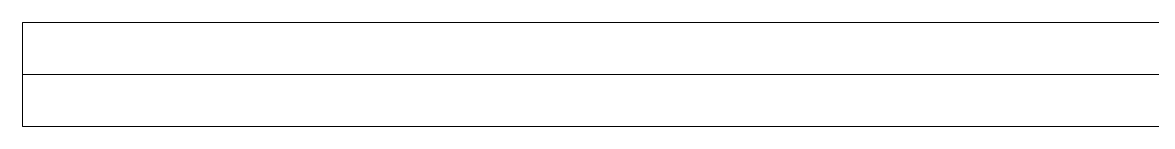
# Model space of a CAD drawing. Header units: millimetres. Extents: x -677815 to 476396, y -125373 to 39000.
# Drawn here: x 133570 to 134654, y 10640 to 10740 of the extents above; entities that cross this region are included whole.
import ezdxf

# ---------------------------------------------------------------- set-up
doc = ezdxf.new("R2010")
doc.units = ezdxf.units.MM
doc.layers.add('AM_BOR', color=4, linetype='Continuous', lineweight=25)
doc.layers.add('Xref building Toll$0$C-PRKG', color=70, linetype='Continuous', lineweight=9)

# ---------------------------------------------------------------- blocks, each defined once
blk = doc.blocks.new('Xref building Toll$0$_SBAMHE4-3000X1520 Parking 90_1 - MHE4 1_52X3-1680944-MASTER GROUND FLOOR')
at = {"layer": 'Xref building Toll$0$C-PRKG'}
for p, q in [((10690, 3000), (10590, 3000)), ((10590, 3000), (10590, 0)), ((10590, 0), (10590, 3000)), ((10590, 3000), (10690, 3000)), ((10590, 3000), (10590, 3000)), ((10640, 0), (10640, 3000)), ((10690, 0), (10690, 3000)), ((10690, 3000), (10690, 0)), ((10690, 3000), (10690, 3000))]:
    blk.add_line(p, q, dxfattribs=at)
blk = doc.blocks.new('Xref building Toll$0$building block 28092016')
at = {"layer": 'Xref building Toll$0$C-PRKG', "rotation": 90}
blk.add_blockref('Xref building Toll$0$_SBAMHE4-3000X1520 Parking 90_1 - MHE4 1_52X3-1680944-MASTER GROUND FLOOR', (859119.6, -671449.5), dxfattribs=at)
blk = doc.blocks.new('Xref building Toll')
blk.add_blockref('Xref building Toll$0$building block 28092016', (-722549.6, 671499.5))

msp = doc.modelspace()

# ---------------------------------------------------------------- block references
at = {"layer": 'AM_BOR'}
msp.add_blockref('Xref building Toll', (0, 0), dxfattribs=at)

doc.saveas('drawing.dxf')
